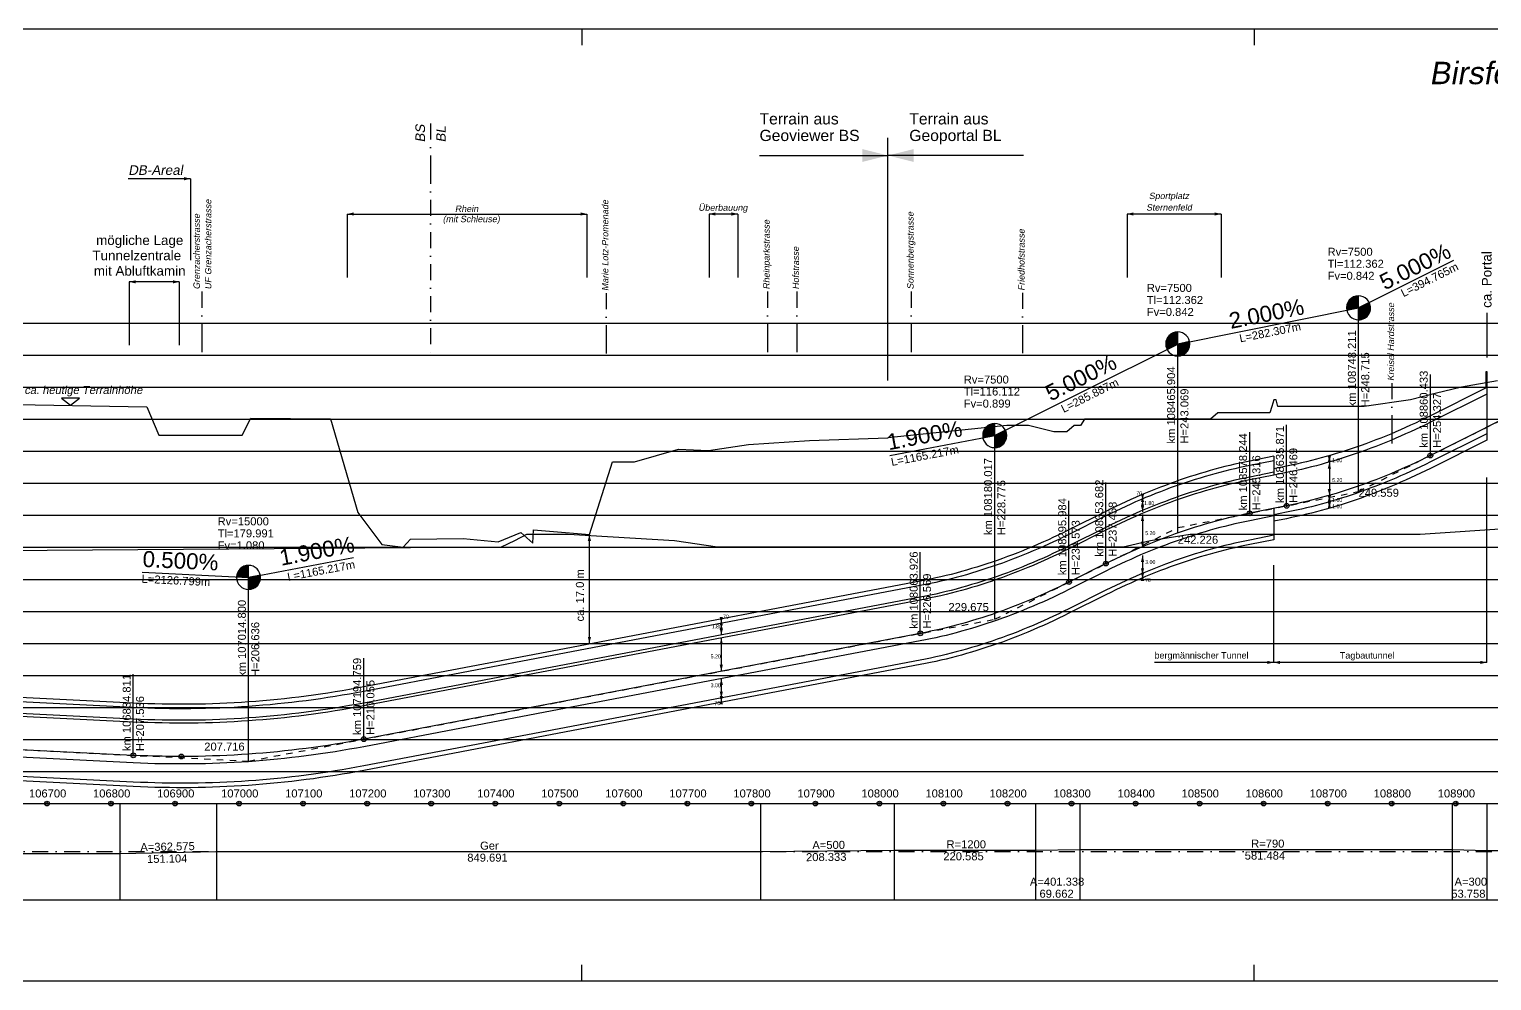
# Model space of a CAD drawing. Extents: x 2613415 to 2620765, y 1261452 to 1268028.
# Drawn here: x 2616752 to 2619035, y 1261452 to 1262937 of the extents above; entities that cross this region are included whole.
import ezdxf

# ---------------------------------------------------------------- set-up
doc = ezdxf.new("R2010")
doc.units = 0
doc.header["$LTSCALE"] = 5
doc.linetypes.add('CADWORK_13', pattern=[4, 2, -2])
doc.linetypes.add('DASHDOT', pattern=[10, 5, -2.5, 0, -2.5])
doc.layers.get('0').update_dxf_attribs({"color": 1, "linetype": 'CONTINUOUS'})
for name, color, linetype in [('LÄNGSPROF__16', 7, 'CONTINUOUS'), ('LÄNGSPROF__26', 7, 'CONTINUOUS'), ('TB', 7, 'CONTINUOUS'), ('TERRAIN_GRUNDLAGE_PKT-WOLK', 7, 'CONTINUOUS')]:
    doc.layers.add(name, color=color, linetype=linetype)
doc.styles.add('ARIAL', font='')
doc.styles.add('HELVETICANEUE_LT_55_ROMAN', font='')
doc.styles.get("Standard").update_dxf_attribs({"font": 'MONOTXT'})
doc.styles.get('ARIAL').set_extended_font_data('Arial')
doc.styles.get('HELVETICANEUE_LT_55_ROMAN').set_extended_font_data('HelveticaNeue LT 55 Roman')
doc.linetypes.add('CADWORK_17', pattern='A,2,0,["|",STANDARD,S=6,R=170,X=3.02,Y=5.58],-2.1,-2.1,10.8', length=17)

# ---------------------------------------------------------------- blocks, each defined once
blk = doc.blocks.new('CDWK_EXTR_2')
at = {"color": 0}
blk.add_solid([(0, 0), (2, 0.5), (2, -0.5)], dxfattribs=at)
blk = doc.blocks.new('CDWK_PTTYP18')
at = {"color": 0}
for radius in [0.5, 0.2]:
    blk.add_circle((0, 0), radius, dxfattribs=at)
blk = doc.blocks.new('CDWK_PTTYP10')
at = {"color": 0}
blk.add_circle((0, 0), 0.5, dxfattribs=at)
blk = doc.blocks.new('CDWK_PTTYP9')
at = {"color": 0}
for radius in [0.5, 0.167]:
    blk.add_circle((0, 0), radius, dxfattribs=at)

msp = doc.modelspace()

# ---------------------------------------------------------------- hatches: boundary and pattern name
at = {"layer": 'LÄNGSPROF__16', "linetype": 'CONTINUOUS'}
for points in [[(2618827.4, 1262502), (2618827.4, 1262520.7, 0.473285), (2618809, 1262498.3)], [(2618827.4, 1262502), (2618827.4, 1262483.2, 0.557537), (2618844.2, 1262510.4)], [(2618545.1, 1262445.5), (2618545.1, 1262464.3, 0.557537), (2618528.3, 1262437.2)], [(2618545.1, 1262445.5), (2618545.1, 1262426.8, 0.473285), (2618563.5, 1262449.2)], [(2618259.2, 1262302.6), (2618259.2, 1262321.3, 0.47034), (2618240.8, 1262299.1)], [(2618259.2, 1262302.6), (2618259.2, 1262283.8, 0.557537), (2618276, 1262311)], [(2617094, 1262081.2), (2617094, 1262100, 0.399656), (2617075.3, 1262082.1)], [(2617094, 1262081.2), (2617094, 1262062.5, 0.47034), (2617112.4, 1262084.7)]]:
    msp.add_hatch(color=1, dxfattribs=at).paths.add_polyline_path(points)

# ---------------------------------------------------------------- linework, layer by layer
at = {"layer": 'LÄNGSPROF__16', "color": 9, "linetype": 'CONTINUOUS'}
for p, q in [((2617003.2, 1262703.5, 2.5), (2616906.2, 1262703.5, 2.5)), ((2617248.2, 1262648.4, 2.5), (2617622.4, 1262648.4, 2.5)), ((2617858.2, 1262648.4, 2.5), (2617813.2, 1262648.4, 2.5)), ((2618612.7, 1262648.4, 2.5), (2618466, 1262648.4, 2.5)), ((2614150.9, 1262478.2), (2619619.8, 1262478.2)), ((2614150.9, 1262428.2), (2619619.8, 1262428.2)), ((2614150.9, 1262378.2), (2619619.8, 1262378.2)), ((2614150.9, 1262328.2), (2619619.8, 1262328.2)), ((2614150.9, 1262278.2), (2619619.8, 1262278.2)), ((2614150.9, 1262228.2), (2619619.8, 1262228.2)), ((2614150.9, 1262178.2), (2619619.8, 1262178.2)), ((2614150.9, 1262128.2), (2619619.8, 1262128.2)), ((2614150.9, 1262078.2), (2619619.8, 1262078.2)), ((2614150.9, 1262028.2), (2619619.8, 1262028.2)), ((2614150.9, 1261978.2), (2619619.8, 1261978.2)), ((2614150.9, 1261928.2), (2619619.8, 1261928.2)), ((2614150.9, 1261878.2), (2619619.8, 1261878.2)), ((2614150.9, 1261828.2), (2619619.8, 1261828.2)), ((2614150.9, 1261778.2), (2619619.8, 1261778.2)), ((2616892.9, 1261728.2), (2616892.9, 1261578.2)), ((2617044, 1261728.2), (2617044, 1261578.2)), ((2617893.7, 1261728.2), (2617893.7, 1261578.2)), ((2618102.1, 1261728.2), (2618102.1, 1261578.2)), ((2618322.7, 1261728.2), (2618322.7, 1261578.2)), ((2618392.3, 1261728.2), (2618392.3, 1261578.2)), ((2618973.8, 1261728.2), (2618973.8, 1261578.2)), ((2619027.6, 1261728.2), (2619027.6, 1261578.2)), ((2614150.9, 1261578.2), (2619619.8, 1261578.2))]:
    msp.add_line(p, q, dxfattribs=at)
at = {"layer": 'LÄNGSPROF__16', "color": 1, "linetype": 'CONTINUOUS'}
for p, q in [((2618827.4, 1262502), (2618976.5, 1262576.5)), ((2616985.8, 1262542.5, 2.5), (2616907.8, 1262542.5, 2.5)), ((2618545.1, 1262445.5), (2618827.4, 1262502)), ((2618827.4, 1262215.3), (2618827.4, 1262502)), ((2619027.6, 1262494.4, 267.7), (2619027.6, 1262424.4, 260.7)), ((2618396, 1262371), (2618545.1, 1262445.5)), ((2618545.1, 1262150.4), (2618545.1, 1262445.5)), ((2618939.6, 1262271.4), (2618939.6, 1262398.1)), ((2618259.2, 1262302.6), (2618408.3, 1262377.1)), ((2618095.5, 1262271.5), (2618259.2, 1262302.6)), ((2618259.2, 1262015.9), (2618259.2, 1262302.6)), ((2618657.5, 1262181.3), (2618657.5, 1262308)), ((2618715.1, 1262192.9), (2618715.1, 1262319.5)), ((2618694.9, 1262270.3, 3), (2618694.9, 1262240.8, 3)), ((2618781.9, 1262271.2, 257.7), (2618781.9, 1262261.2, 256.7)), ((2618781.9, 1262261.2, 256.7), (2618781.9, 1262209.2, 251.5)), ((2619027.6, 1261948.5, 2.5), (2619027.6, 1262237.4, 2.5)), ((2618432.9, 1262102.8), (2618432.9, 1262229.4)), ((2618375.2, 1262073.9), (2618375.2, 1262200.6)), ((2618490.1, 1262208.7, 255.2), (2618490.1, 1262201.7, 254.2)), ((2618490.1, 1262201.7, 261.4), (2618490.1, 1262183.7, 260.4)), ((2618694.9, 1262188.8, 3), (2618694.9, 1262140.1, 3)), ((2618781.9, 1262209.2, 251.5), (2618781.9, 1262199.2, 250.5)), ((2618781.9, 1262199.2, 250.5), (2618781.9, 1262189.2, 249.5)), ((2618490.1, 1262179.2, 260.4), (2618490.1, 1262127.2, 255.2)), ((2618143.1, 1261993.9), (2618143.1, 1262120.5)), ((2617094, 1262081.2), (2617257.8, 1262112.3)), ((2618490.1, 1262115.5, 255.2), (2618490.1, 1262085.5, 254.2)), ((2618694.9, 1261948.5, 2.5), (2618694.9, 1262100.3, 2.5)), ((2616927.6, 1262089.5), (2617094, 1262081.2)), ((2617094, 1261794.5), (2617094, 1262081.2)), ((2618490.1, 1262085.5, 255.2), (2618490.1, 1262078.5, 254.2)), ((2617832.3, 1262016.3, 255.2), (2617832.3, 1262009.3, 254.2)), ((2617832.3, 1262009.3, 261.4), (2617832.3, 1261991.3, 260.4)), ((2617832.3, 1261986.8, 260.4), (2617832.3, 1261934.8, 255.2)), ((2617274, 1261828.7), (2617274, 1261955.4)), ((2618694.9, 1261948.5, 2.5), (2618508.9, 1261948.5, 2.5)), ((2619027.6, 1261948.5, 2.5), (2618694.9, 1261948.5, 2.5)), ((2616914, 1261803.5), (2616914, 1261930.2)), ((2617832.3, 1261923.1, 255.2), (2617832.3, 1261893.1, 254.2)), ((2617832.3, 1261893.1, 255.2), (2617832.3, 1261886.1, 254.2))]:
    msp.add_line(p, q, dxfattribs=at)
at = {"layer": 'LÄNGSPROF__16', "color": 2, "linetype": 'CONTINUOUS'}
msp.add_line((2614150.9, 1261728.2), (2619619.8, 1261728.2), dxfattribs=at)
at = {"layer": 'LÄNGSPROF__16', "color": 9, "linetype": 'DASHDOT'}
msp.add_line((2614150.9, 1261653.2), (2619619.8, 1261653.2), dxfattribs=at)
at = {"layer": 'LÄNGSPROF__16', "color": 9, "linetype": 'DASHDOT', "elevation": 2.5}
for points in [[(2617378.1, 1262789.7), (2617378.1, 1262720.5), (2617378.1, 1262428.2)], [(2617021, 1262527.2), (2617021, 1262458), (2617021, 1262428.2)], [(2617652.4, 1262524.9), (2617652.4, 1262455.7), (2617652.4, 1262425.9)], [(2617904.3, 1262527.2), (2617904.3, 1262458), (2617904.3, 1262428.2)], [(2617950, 1262527.2), (2617950, 1262458), (2617950, 1262428.2)], [(2618129, 1262527.2), (2618129, 1262458), (2618129, 1262428.2)], [(2618302.4, 1262525.2), (2618302.4, 1262456), (2618302.4, 1262426.2)], [(2618879.5, 1262384.3), (2618879.5, 1262315.2), (2618879.5, 1262285.4)]]:
    msp.add_lwpolyline(points, dxfattribs=at)
at = {"layer": 'LÄNGSPROF__16', "color": 9, "linetype": 'CONTINUOUS', "elevation": 2.5}
for points in [[(2617003.2, 1262703.5), (2617003.2, 1262606), (2617003.2, 1262576.2)], [(2617248.2, 1262648.4), (2617248.2, 1262579.2), (2617248.2, 1262549.4)], [(2617622.4, 1262648.4), (2617622.4, 1262579.2), (2617622.4, 1262549.4)], [(2617813.2, 1262648.4), (2617813.2, 1262579.2), (2617813.2, 1262549.4)], [(2617858.2, 1262648.4), (2617858.2, 1262579.2), (2617858.2, 1262549.4)], [(2618466, 1262648.4), (2618466, 1262579.2), (2618466, 1262549.4)], [(2618612.7, 1262648.4), (2618612.7, 1262579.2), (2618612.7, 1262549.4)]]:
    msp.add_lwpolyline(points, dxfattribs=at)
at = {"layer": 'LÄNGSPROF__16', "color": 1, "linetype": 'CONTINUOUS', "elevation": 2.5}
for points in [[(2616907.8, 1262542.5), (2616907.8, 1262473.3), (2616907.8, 1262443.5)], [(2616985.8, 1262542.5), (2616985.8, 1262473.3), (2616985.8, 1262443.5)], [(2619026.6, 1262376.9), (2619026.6, 1262402.5), (2619027.6, 1262402.5), (2619027.6, 1262392.5), (2619027.6, 1262295.4)]]:
    msp.add_lwpolyline(points, dxfattribs=at)
at = {"layer": 'LÄNGSPROF__16', "color": 1, "linetype": 'CONTINUOUS'}
for points in [[(2618827.4, 1262483.2), (2618827.4, 1262520.7, 1), (2618827.4, 1262483.2, 1), (2618827.4, 1262520.7)], [(2618545.1, 1262426.8), (2618545.1, 1262464.3, 1), (2618545.1, 1262426.8, 1), (2618545.1, 1262464.3)], [(2618259.2, 1262283.8), (2618259.2, 1262321.3, 1), (2618259.2, 1262283.8, 1), (2618259.2, 1262321.3)], [(2617094, 1262062.5), (2617094, 1262100, 1), (2617094, 1262062.5, 1), (2617094, 1262100)]]:
    msp.add_lwpolyline(points, format="xyb", dxfattribs=at)
for points in [[(2618827.4, 1262502), (2618827.4, 1262520.7, 0.473285), (2618809, 1262498.3)], [(2618827.4, 1262502), (2618827.4, 1262483.2, 0.557537), (2618844.2, 1262510.4)], [(2618545.1, 1262445.5), (2618545.1, 1262464.3, 0.557537), (2618528.3, 1262437.2)], [(2618545.1, 1262445.5), (2618545.1, 1262426.8, 0.473285), (2618563.5, 1262449.2)], [(2618259.2, 1262302.6), (2618259.2, 1262321.3, 0.47034), (2618240.8, 1262299.1)], [(2618259.2, 1262302.6), (2618259.2, 1262283.8, 0.557537), (2618276, 1262311)], [(2617094, 1262081.2), (2617094, 1262100, 0.399656), (2617075.3, 1262082.1)], [(2617094, 1262081.2), (2617094, 1262062.5, 0.47034), (2617112.4, 1262084.7)]]:
    msp.add_lwpolyline(points, format="xyb", close=True, dxfattribs=at)
at = {"layer": 'LÄNGSPROF__16', "color": 1, "linetype": 'CADWORK_13'}
for points in [[(2617579.2, 1261886.7), (2618259.2, 1262015.9), (2618545.1, 1262158.9), (2618827.4, 1262215.3), (2619222.2, 1262412.7), (2619479.8, 1262425.6), (2619619.8, 1262413)], [(2613950.9, 1262197.7), (2614296.4, 1262370.4), (2614967.2, 1261900.9), (2617094, 1261794.5), (2617579.2, 1261886.7)]]:
    msp.add_lwpolyline(points, dxfattribs=at)
at = {"layer": 'LÄNGSPROF__16', "color": 1, "linetype": 'CONTINUOUS'}
for points in [[(2619026.6, 1262376.9), (2618939.6, 1262333.4), (2618931.9, 1262329.6), (2618924.2, 1262325.9), (2618916.4, 1262322.2), (2618908.7, 1262318.6), (2618900.9, 1262315.1), (2618893.2, 1262311.7), (2618885.5, 1262308.3), (2618877.7, 1262305), (2618870, 1262301.9), (2618862.2, 1262298.7), (2618854.5, 1262295.7), (2618846.8, 1262292.8), (2618839, 1262289.9), (2618831.3, 1262287.1), (2618823.5, 1262284.4), (2618815.8, 1262281.8), (2618808, 1262279.2), (2618800.3, 1262276.7), (2618792.5, 1262274.4), (2618784.8, 1262272), (2618777.1, 1262269.8), (2618769.3, 1262267.7), (2618761.6, 1262265.6), (2618753.8, 1262263.6), (2618746.1, 1262261.7), (2618738.3, 1262259.9), (2618730.6, 1262258.1), (2618722.8, 1262256.5), (2618715.1, 1262254.9), (2618694.9, 1262250.8)], [(2619109.9, 1262356.6), (2618939.6, 1262271.4), (2618931.9, 1262267.6), (2618924.2, 1262263.9), (2618916.4, 1262260.2), (2618908.7, 1262256.6), (2618900.9, 1262253.1), (2618893.2, 1262249.7), (2618885.5, 1262246.3), (2618877.7, 1262243), (2618870, 1262239.9), (2618862.2, 1262236.7), (2618854.5, 1262233.7), (2618846.8, 1262230.8), (2618839, 1262227.9), (2618831.3, 1262225.1), (2618823.5, 1262222.4), (2618815.8, 1262219.8), (2618808, 1262217.2), (2618800.3, 1262214.7), (2618792.5, 1262212.4), (2618784.8, 1262210), (2618777.1, 1262207.8), (2618769.3, 1262205.7), (2618761.6, 1262203.6), (2618753.8, 1262201.6), (2618746.1, 1262199.7), (2618738.3, 1262197.9), (2618730.6, 1262196.1), (2618722.8, 1262194.5), (2618715.1, 1262192.9), (2618657.5, 1262181.3), (2618649.7, 1262179.7), (2618642, 1262178.1), (2618634.2, 1262176.3), (2618626.5, 1262174.5), (2618618.7, 1262172.6), (2618611, 1262170.6), (2618603.2, 1262168.5), (2618595.5, 1262166.4), (2618587.7, 1262164.2), (2618580, 1262161.8), (2618572.3, 1262159.5), (2618564.5, 1262157), (2618556.8, 1262154.4), (2618549, 1262151.8), (2618541.3, 1262149.1), (2618533.5, 1262146.3), (2618525.8, 1262143.4), (2618518, 1262140.5), (2618510.3, 1262137.5), (2618502.6, 1262134.3), (2618494.8, 1262131.2), (2618487.1, 1262127.9), (2618479.3, 1262124.5), (2618471.6, 1262121.1), (2618463.9, 1262117.6), (2618456.1, 1262114), (2618448.4, 1262110.3), (2618440.6, 1262106.6), (2618432.9, 1262102.8), (2618375.2, 1262073.9), (2618367.2, 1262070), (2618359.2, 1262066.1), (2618351.2, 1262062.3), (2618343.2, 1262058.6), (2618335.2, 1262055), (2618327.2, 1262051.5), (2618319.2, 1262048), (2618311.2, 1262044.7), (2618303.2, 1262041.4), (2618295.2, 1262038.2), (2618287.2, 1262035.1), (2618279.2, 1262032.1), (2618271.2, 1262029.1), (2618263.2, 1262026.3), (2618255.2, 1262023.5), (2618247.2, 1262020.9), (2618239.2, 1262018.3), (2618231.2, 1262015.8), (2618223.2, 1262013.4), (2618215.2, 1262011), (2618207.2, 1262008.8), (2618199.2, 1262006.6), (2618191.2, 1262004.5), (2618183.2, 1262002.5), (2618175.2, 1262000.6), (2618167.2, 1261998.8), (2618159.2, 1261997.1), (2618151.1, 1261995.4), (2618143.1, 1261993.9), (2617579.2, 1261886.7)], [(2619027.6, 1262367.4), (2618939.6, 1262323.4), (2618931.9, 1262319.6), (2618924.2, 1262315.9), (2618916.4, 1262312.2), (2618908.7, 1262308.6), (2618900.9, 1262305.1), (2618893.2, 1262301.7), (2618885.5, 1262298.3), (2618877.7, 1262295), (2618870, 1262291.9), (2618862.2, 1262288.7), (2618854.5, 1262285.7), (2618846.8, 1262282.8), (2618839, 1262279.9), (2618831.3, 1262277.1), (2618823.5, 1262274.4), (2618815.8, 1262271.8), (2618808, 1262269.2), (2618800.3, 1262266.7), (2618792.5, 1262264.4), (2618784.8, 1262262), (2618777.1, 1262259.8), (2618769.3, 1262257.7), (2618761.6, 1262255.6), (2618753.8, 1262253.6), (2618746.1, 1262251.7), (2618738.3, 1262249.9), (2618730.6, 1262248.1), (2618722.8, 1262246.5), (2618715.1, 1262244.9), (2618694.9, 1262240.8)], [(2619027.6, 1262305.4), (2618939.6, 1262261.4), (2618931.9, 1262257.6), (2618924.2, 1262253.9), (2618916.4, 1262250.2), (2618908.7, 1262246.6), (2618900.9, 1262243.1), (2618893.2, 1262239.7), (2618885.5, 1262236.3), (2618877.7, 1262233), (2618870, 1262229.9), (2618862.2, 1262226.7), (2618854.5, 1262223.7), (2618846.8, 1262220.8), (2618839, 1262217.9), (2618831.3, 1262215.1), (2618823.5, 1262212.4), (2618815.8, 1262209.8), (2618808, 1262207.2), (2618800.3, 1262204.7), (2618792.5, 1262202.4), (2618784.8, 1262200), (2618777.1, 1262197.8), (2618769.3, 1262195.7), (2618761.6, 1262193.6), (2618753.8, 1262191.6), (2618746.1, 1262189.7), (2618738.3, 1262187.9), (2618730.6, 1262186.1), (2618722.8, 1262184.5), (2618715.1, 1262182.9), (2618694.9, 1262178.8)], [(2619027.6, 1262295.4), (2618939.6, 1262251.4), (2618931.9, 1262247.6), (2618924.2, 1262243.9), (2618916.4, 1262240.2), (2618908.7, 1262236.6), (2618900.9, 1262233.1), (2618893.2, 1262229.7), (2618885.5, 1262226.3), (2618877.7, 1262223), (2618870, 1262219.9), (2618862.2, 1262216.7), (2618854.5, 1262213.7), (2618846.8, 1262210.8), (2618839, 1262207.9), (2618831.3, 1262205.1), (2618823.5, 1262202.4), (2618815.8, 1262199.8), (2618808, 1262197.2), (2618800.3, 1262194.7), (2618792.5, 1262192.4), (2618784.8, 1262190), (2618777.1, 1262187.8), (2618769.3, 1262185.7), (2618761.6, 1262183.6), (2618753.8, 1262181.6), (2618746.1, 1262179.7), (2618738.3, 1262177.9), (2618730.6, 1262176.1), (2618722.8, 1262174.5), (2618715.1, 1262172.9), (2618694.9, 1262168.8)], [(2618694.9, 1262270.3), (2618657.5, 1262262.8), (2618649.7, 1262261.2), (2618642, 1262259.6), (2618634.2, 1262257.8), (2618626.5, 1262256), (2618618.7, 1262254.1), (2618611, 1262252.1), (2618603.2, 1262250), (2618595.5, 1262247.9), (2618587.7, 1262245.7), (2618580, 1262243.3), (2618572.3, 1262241), (2618564.5, 1262238.5), (2618556.8, 1262235.9), (2618549, 1262233.3), (2618541.3, 1262230.6), (2618533.5, 1262227.8), (2618525.8, 1262224.9), (2618518, 1262222), (2618510.3, 1262219), (2618502.6, 1262215.8), (2618494.8, 1262212.7), (2618487.1, 1262209.4), (2618479.3, 1262206), (2618471.6, 1262202.6), (2618463.9, 1262199.1), (2618456.1, 1262195.5), (2618448.4, 1262191.8), (2618440.6, 1262188.1), (2618432.9, 1262184.3), (2618375.2, 1262155.4), (2618367.2, 1262151.5), (2618359.2, 1262147.6), (2618351.2, 1262143.8), (2618343.2, 1262140.1), (2618335.2, 1262136.5), (2618327.2, 1262133), (2618319.2, 1262129.5), (2618311.2, 1262126.2), (2618303.2, 1262122.9), (2618295.2, 1262119.7), (2618287.2, 1262116.6), (2618279.2, 1262113.6), (2618271.2, 1262110.6), (2618263.2, 1262107.8), (2618255.2, 1262105), (2618247.2, 1262102.4), (2618239.2, 1262099.8), (2618231.2, 1262097.3), (2618223.2, 1262094.9), (2618215.2, 1262092.5), (2618207.2, 1262090.3), (2618199.2, 1262088.1), (2618191.2, 1262086), (2618183.2, 1262084), (2618175.2, 1262082.1), (2618167.2, 1262080.3), (2618159.2, 1262078.6), (2618151.1, 1262076.9), (2618143.1, 1262075.4), (2617579.2, 1261968.2)], [(2618694.9, 1262263.3), (2618657.5, 1262255.8), (2618649.7, 1262254.2), (2618642, 1262252.6), (2618634.2, 1262250.8), (2618626.5, 1262249), (2618618.7, 1262247.1), (2618611, 1262245.1), (2618603.2, 1262243), (2618595.5, 1262240.9), (2618587.7, 1262238.7), (2618580, 1262236.3), (2618572.3, 1262234), (2618564.5, 1262231.5), (2618556.8, 1262228.9), (2618549, 1262226.3), (2618541.3, 1262223.6), (2618533.5, 1262220.8), (2618525.8, 1262217.9), (2618518, 1262215), (2618510.3, 1262212), (2618502.6, 1262208.8), (2618494.8, 1262205.7), (2618487.1, 1262202.4), (2618479.3, 1262199), (2618471.6, 1262195.6), (2618463.9, 1262192.1), (2618456.1, 1262188.5), (2618448.4, 1262184.8), (2618440.6, 1262181.1), (2618432.9, 1262177.3), (2618375.2, 1262148.4), (2618367.2, 1262144.5), (2618359.2, 1262140.6), (2618351.2, 1262136.8), (2618343.2, 1262133.1), (2618335.2, 1262129.5), (2618327.2, 1262126), (2618319.2, 1262122.5), (2618311.2, 1262119.2), (2618303.2, 1262115.9), (2618295.2, 1262112.7), (2618287.2, 1262109.6), (2618279.2, 1262106.6), (2618271.2, 1262103.6), (2618263.2, 1262100.8), (2618255.2, 1262098), (2618247.2, 1262095.4), (2618239.2, 1262092.8), (2618231.2, 1262090.3), (2618223.2, 1262087.9), (2618215.2, 1262085.5), (2618207.2, 1262083.3), (2618199.2, 1262081.1), (2618191.2, 1262079), (2618183.2, 1262077), (2618175.2, 1262075.1), (2618167.2, 1262073.3), (2618159.2, 1262071.6), (2618151.1, 1262069.9), (2618143.1, 1262068.4), (2617579.2, 1261961.2)], [(2618694.9, 1262245.3), (2618657.5, 1262237.8), (2618649.7, 1262236.2), (2618642, 1262234.6), (2618634.2, 1262232.8), (2618626.5, 1262231), (2618618.7, 1262229.1), (2618611, 1262227.1), (2618603.2, 1262225), (2618595.5, 1262222.9), (2618587.7, 1262220.7), (2618580, 1262218.3), (2618572.3, 1262216), (2618564.5, 1262213.5), (2618556.8, 1262210.9), (2618549, 1262208.3), (2618541.3, 1262205.6), (2618533.5, 1262202.8), (2618525.8, 1262199.9), (2618518, 1262197), (2618510.3, 1262194), (2618502.6, 1262190.8), (2618494.8, 1262187.7), (2618487.1, 1262184.4), (2618479.3, 1262181), (2618471.6, 1262177.6), (2618463.9, 1262174.1), (2618456.1, 1262170.5), (2618448.4, 1262166.8), (2618440.6, 1262163.1), (2618432.9, 1262159.3), (2618375.2, 1262130.4), (2618367.2, 1262126.5), (2618359.2, 1262122.6), (2618351.2, 1262118.8), (2618343.2, 1262115.1), (2618335.2, 1262111.5), (2618327.2, 1262108), (2618319.2, 1262104.5), (2618311.2, 1262101.2), (2618303.2, 1262097.9), (2618295.2, 1262094.7), (2618287.2, 1262091.6), (2618279.2, 1262088.6), (2618271.2, 1262085.6), (2618263.2, 1262082.8), (2618255.2, 1262080), (2618247.2, 1262077.4), (2618239.2, 1262074.8), (2618231.2, 1262072.3), (2618223.2, 1262069.9), (2618215.2, 1262067.5), (2618207.2, 1262065.3), (2618199.2, 1262063.1), (2618191.2, 1262061), (2618183.2, 1262059), (2618175.2, 1262057.1), (2618167.2, 1262055.3), (2618159.2, 1262053.6), (2618151.1, 1262051.9), (2618143.1, 1262050.4), (2617579.2, 1261943.2)], [(2618694.9, 1262240.8), (2618657.5, 1262233.3), (2618649.7, 1262231.7), (2618642, 1262230.1), (2618634.2, 1262228.3), (2618626.5, 1262226.5), (2618618.7, 1262224.6), (2618611, 1262222.6), (2618603.2, 1262220.5), (2618595.5, 1262218.4), (2618587.7, 1262216.2), (2618580, 1262213.8), (2618572.3, 1262211.5), (2618564.5, 1262209), (2618556.8, 1262206.4), (2618549, 1262203.8), (2618541.3, 1262201.1), (2618533.5, 1262198.3), (2618525.8, 1262195.4), (2618518, 1262192.5), (2618510.3, 1262189.5), (2618502.6, 1262186.3), (2618494.8, 1262183.2), (2618487.1, 1262179.9), (2618479.3, 1262176.5), (2618471.6, 1262173.1), (2618463.9, 1262169.6), (2618456.1, 1262166), (2618448.4, 1262162.3), (2618440.6, 1262158.6), (2618432.9, 1262154.8), (2618375.2, 1262125.9), (2618367.2, 1262122), (2618359.2, 1262118.1), (2618351.2, 1262114.3), (2618343.2, 1262110.6), (2618335.2, 1262107), (2618327.2, 1262103.5), (2618319.2, 1262100), (2618311.2, 1262096.7), (2618303.2, 1262093.4), (2618295.2, 1262090.2), (2618287.2, 1262087.1), (2618279.2, 1262084.1), (2618271.2, 1262081.1), (2618263.2, 1262078.3), (2618255.2, 1262075.5), (2618247.2, 1262072.9), (2618239.2, 1262070.3), (2618231.2, 1262067.8), (2618223.2, 1262065.4), (2618215.2, 1262063), (2618207.2, 1262060.8), (2618199.2, 1262058.6), (2618191.2, 1262056.5), (2618183.2, 1262054.5), (2618175.2, 1262052.6), (2618167.2, 1262050.8), (2618159.2, 1262049.1), (2618151.1, 1262047.4), (2618143.1, 1262045.9), (2617579.2, 1261938.7)], [(2618694.9, 1262177.1), (2618657.5, 1262169.6), (2618649.7, 1262168), (2618642, 1262166.4), (2618634.2, 1262164.6), (2618626.5, 1262162.8), (2618618.7, 1262160.9), (2618611, 1262158.9), (2618603.2, 1262156.8), (2618595.5, 1262154.7), (2618587.7, 1262152.5), (2618580, 1262150.1), (2618572.3, 1262147.8), (2618564.5, 1262145.3), (2618556.8, 1262142.7), (2618549, 1262140.1), (2618541.3, 1262137.4), (2618533.5, 1262134.6), (2618525.8, 1262131.7), (2618518, 1262128.8), (2618510.3, 1262125.8), (2618502.6, 1262122.6), (2618494.8, 1262119.5), (2618487.1, 1262116.2), (2618479.3, 1262112.8), (2618471.6, 1262109.4), (2618463.9, 1262105.9), (2618456.1, 1262102.3), (2618448.4, 1262098.6), (2618440.6, 1262094.9), (2618432.9, 1262091.1), (2618375.2, 1262062.2), (2618367.2, 1262058.3), (2618359.2, 1262054.4), (2618351.2, 1262050.6), (2618343.2, 1262046.9), (2618335.2, 1262043.3), (2618327.2, 1262039.8), (2618319.2, 1262036.3), (2618311.2, 1262033), (2618303.2, 1262029.7), (2618295.2, 1262026.5), (2618287.2, 1262023.4), (2618279.2, 1262020.4), (2618271.2, 1262017.4), (2618263.2, 1262014.6), (2618255.2, 1262011.8), (2618247.2, 1262009.2), (2618239.2, 1262006.6), (2618231.2, 1262004.1), (2618223.2, 1262001.7), (2618215.2, 1261999.3), (2618207.2, 1261997.1), (2618199.2, 1261994.9), (2618191.2, 1261992.8), (2618183.2, 1261990.8), (2618175.2, 1261988.9), (2618167.2, 1261987.1), (2618159.2, 1261985.4), (2618151.1, 1261983.7), (2618143.1, 1261982.2), (2617579.2, 1261875)], [(2618694.9, 1262147.1), (2618657.5, 1262139.6), (2618649.7, 1262138), (2618642, 1262136.4), (2618634.2, 1262134.6), (2618626.5, 1262132.8), (2618618.7, 1262130.9), (2618611, 1262128.9), (2618603.2, 1262126.8), (2618595.5, 1262124.7), (2618587.7, 1262122.5), (2618580, 1262120.1), (2618572.3, 1262117.8), (2618564.5, 1262115.3), (2618556.8, 1262112.7), (2618549, 1262110.1), (2618541.3, 1262107.4), (2618533.5, 1262104.6), (2618525.8, 1262101.7), (2618518, 1262098.8), (2618510.3, 1262095.8), (2618502.6, 1262092.6), (2618494.8, 1262089.5), (2618487.1, 1262086.2), (2618479.3, 1262082.8), (2618471.6, 1262079.4), (2618463.9, 1262075.9), (2618456.1, 1262072.3), (2618448.4, 1262068.6), (2618440.6, 1262064.9), (2618432.9, 1262061.1), (2618375.2, 1262032.2), (2618367.2, 1262028.3), (2618359.2, 1262024.4), (2618351.2, 1262020.6), (2618343.2, 1262016.9), (2618335.2, 1262013.3), (2618327.2, 1262009.8), (2618319.2, 1262006.3), (2618311.2, 1262003), (2618303.2, 1261999.7), (2618295.2, 1261996.5), (2618287.2, 1261993.4), (2618279.2, 1261990.4), (2618271.2, 1261987.4), (2618263.2, 1261984.6), (2618255.2, 1261981.8), (2618247.2, 1261979.2), (2618239.2, 1261976.6), (2618231.2, 1261974.1), (2618223.2, 1261971.7), (2618215.2, 1261969.3), (2618207.2, 1261967.1), (2618199.2, 1261964.9), (2618191.2, 1261962.8), (2618183.2, 1261960.8), (2618175.2, 1261958.9), (2618167.2, 1261957.1), (2618159.2, 1261955.4), (2618151.1, 1261953.7), (2618143.1, 1261952.2), (2617579.2, 1261845)], [(2618694.9, 1262140.1), (2618657.5, 1262132.6), (2618649.7, 1262131), (2618642, 1262129.4), (2618634.2, 1262127.6), (2618626.5, 1262125.8), (2618618.7, 1262123.9), (2618611, 1262121.9), (2618603.2, 1262119.8), (2618595.5, 1262117.7), (2618587.7, 1262115.5), (2618580, 1262113.1), (2618572.3, 1262110.8), (2618564.5, 1262108.3), (2618556.8, 1262105.7), (2618549, 1262103.1), (2618541.3, 1262100.4), (2618533.5, 1262097.6), (2618525.8, 1262094.7), (2618518, 1262091.8), (2618510.3, 1262088.8), (2618502.6, 1262085.6), (2618494.8, 1262082.5), (2618487.1, 1262079.2), (2618479.3, 1262075.8), (2618471.6, 1262072.4), (2618463.9, 1262068.9), (2618456.1, 1262065.3), (2618448.4, 1262061.6), (2618440.6, 1262057.9), (2618432.9, 1262054.1), (2618375.2, 1262025.2), (2618367.2, 1262021.3), (2618359.2, 1262017.4), (2618351.2, 1262013.6), (2618343.2, 1262009.9), (2618335.2, 1262006.3), (2618327.2, 1262002.8), (2618319.2, 1261999.3), (2618311.2, 1261996), (2618303.2, 1261992.7), (2618295.2, 1261989.5), (2618287.2, 1261986.4), (2618279.2, 1261983.4), (2618271.2, 1261980.4), (2618263.2, 1261977.6), (2618255.2, 1261974.8), (2618247.2, 1261972.2), (2618239.2, 1261969.6), (2618231.2, 1261967.1), (2618223.2, 1261964.7), (2618215.2, 1261962.3), (2618207.2, 1261960.1), (2618199.2, 1261957.9), (2618191.2, 1261955.8), (2618183.2, 1261953.8), (2618175.2, 1261951.9), (2618167.2, 1261950.1), (2618159.2, 1261948.4), (2618151.1, 1261946.7), (2618143.1, 1261945.2), (2617579.2, 1261838)], [(2617579.2, 1261968.2), (2617274, 1261910.2), (2617262.7, 1261908.1), (2617251.5, 1261906.1), (2617240.2, 1261904.2), (2617229, 1261902.4), (2617217.7, 1261900.6), (2617206.5, 1261898.9), (2617195.2, 1261897.3), (2617184, 1261895.8), (2617172.7, 1261894.4), (2617161.5, 1261893.1), (2617150.2, 1261891.8), (2617139, 1261890.7), (2617127.8, 1261889.6), (2617116.5, 1261888.6), (2617105.3, 1261887.7), (2617094, 1261886.8), (2617082.8, 1261886.1), (2617071.5, 1261885.4), (2617060.3, 1261884.9), (2617049, 1261884.4), (2617037.8, 1261884), (2617026.5, 1261883.6), (2617015.3, 1261883.4), (2617004, 1261883.2), (2616992.8, 1261883.2), (2616981.5, 1261883.2), (2616970.3, 1261883.3), (2616959, 1261883.5), (2616947.8, 1261883.7), (2616936.5, 1261884.1), (2616925.3, 1261884.5), (2616914, 1261885), (2615161.9, 1261972.6)], [(2617579.2, 1261961.2), (2617274, 1261903.2), (2617262.7, 1261901.1), (2617251.5, 1261899.1), (2617240.2, 1261897.2), (2617229, 1261895.4), (2617217.7, 1261893.6), (2617206.5, 1261891.9), (2617195.2, 1261890.3), (2617184, 1261888.8), (2617172.7, 1261887.4), (2617161.5, 1261886.1), (2617150.2, 1261884.8), (2617139, 1261883.7), (2617127.8, 1261882.6), (2617116.5, 1261881.6), (2617105.3, 1261880.7), (2617094, 1261879.8), (2617082.8, 1261879.1), (2617071.5, 1261878.4), (2617060.3, 1261877.9), (2617049, 1261877.4), (2617037.8, 1261877), (2617026.5, 1261876.6), (2617015.3, 1261876.4), (2617004, 1261876.2), (2616992.8, 1261876.2), (2616981.5, 1261876.2), (2616970.3, 1261876.3), (2616959, 1261876.5), (2616947.8, 1261876.7), (2616936.5, 1261877.1), (2616925.3, 1261877.5), (2616914, 1261878), (2615161.9, 1261965.6)], [(2617579.2, 1261943.2), (2617274, 1261885.2), (2617262.7, 1261883.1), (2617251.5, 1261881.1), (2617240.2, 1261879.2), (2617229, 1261877.4), (2617217.7, 1261875.6), (2617206.5, 1261873.9), (2617195.2, 1261872.3), (2617184, 1261870.8), (2617172.7, 1261869.4), (2617161.5, 1261868.1), (2617150.2, 1261866.8), (2617139, 1261865.7), (2617127.8, 1261864.6), (2617116.5, 1261863.6), (2617105.3, 1261862.7), (2617094, 1261861.8), (2617082.8, 1261861.1), (2617071.5, 1261860.4), (2617060.3, 1261859.9), (2617049, 1261859.4), (2617037.8, 1261859), (2617026.5, 1261858.6), (2617015.3, 1261858.4), (2617004, 1261858.2), (2616992.8, 1261858.2), (2616981.5, 1261858.2), (2616970.3, 1261858.3), (2616959, 1261858.5), (2616947.8, 1261858.7), (2616936.5, 1261859.1), (2616925.3, 1261859.5), (2616914, 1261860), (2615161.9, 1261947.6)], [(2617579.2, 1261938.7), (2617274, 1261880.7), (2617262.7, 1261878.6), (2617251.5, 1261876.6), (2617240.2, 1261874.7), (2617229, 1261872.9), (2617217.7, 1261871.1), (2617206.5, 1261869.4), (2617195.2, 1261867.8), (2617184, 1261866.3), (2617172.7, 1261864.9), (2617161.5, 1261863.6), (2617150.2, 1261862.3), (2617139, 1261861.2), (2617127.8, 1261860.1), (2617116.5, 1261859.1), (2617105.3, 1261858.2), (2617094, 1261857.3), (2617082.8, 1261856.6), (2617071.5, 1261855.9), (2617060.3, 1261855.4), (2617049, 1261854.9), (2617037.8, 1261854.5), (2617026.5, 1261854.1), (2617015.3, 1261853.9), (2617004, 1261853.7), (2616992.8, 1261853.7), (2616981.5, 1261853.7), (2616970.3, 1261853.8), (2616959, 1261854), (2616947.8, 1261854.2), (2616936.5, 1261854.6), (2616925.3, 1261855), (2616914, 1261855.5), (2615161.9, 1261943.1)], [(2617579.2, 1261886.7), (2617274, 1261828.7), (2617262.7, 1261826.6), (2617251.5, 1261824.6), (2617240.2, 1261822.7), (2617229, 1261820.9), (2617217.7, 1261819.1), (2617206.5, 1261817.4), (2617195.2, 1261815.8), (2617184, 1261814.3), (2617172.7, 1261812.9), (2617161.5, 1261811.6), (2617150.2, 1261810.3), (2617139, 1261809.2), (2617127.8, 1261808.1), (2617116.5, 1261807.1), (2617105.3, 1261806.2), (2617094, 1261805.3), (2617082.8, 1261804.6), (2617071.5, 1261803.9), (2617060.3, 1261803.4), (2617049, 1261802.9), (2617037.8, 1261802.5), (2617026.5, 1261802.1), (2617015.3, 1261801.9), (2617004, 1261801.7), (2616992.8, 1261801.7), (2616981.5, 1261801.7), (2616970.3, 1261801.8), (2616959, 1261802), (2616947.8, 1261802.2), (2616936.5, 1261802.6), (2616925.3, 1261803), (2616914, 1261803.5), (2615161.9, 1261891.1)], [(2617579.2, 1261875), (2617274, 1261817), (2617262.7, 1261814.9), (2617251.5, 1261812.9), (2617240.2, 1261811), (2617229, 1261809.2), (2617217.7, 1261807.4), (2617206.5, 1261805.7), (2617195.2, 1261804.1), (2617184, 1261802.6), (2617172.7, 1261801.2), (2617161.5, 1261799.9), (2617150.2, 1261798.6), (2617139, 1261797.5), (2617127.8, 1261796.4), (2617116.5, 1261795.4), (2617105.3, 1261794.5), (2617094, 1261793.6), (2617082.8, 1261792.9), (2617071.5, 1261792.2), (2617060.3, 1261791.7), (2617049, 1261791.2), (2617037.8, 1261790.8), (2617026.5, 1261790.4), (2617015.3, 1261790.2), (2617004, 1261790), (2616992.8, 1261790), (2616981.5, 1261790), (2616970.3, 1261790.1), (2616959, 1261790.3), (2616947.8, 1261790.5), (2616936.5, 1261790.9), (2616925.3, 1261791.3), (2616914, 1261791.8), (2615161.9, 1261879.4)], [(2617579.2, 1261845), (2617274, 1261787), (2617262.7, 1261784.9), (2617251.5, 1261782.9), (2617240.2, 1261781), (2617229, 1261779.2), (2617217.7, 1261777.4), (2617206.5, 1261775.7), (2617195.2, 1261774.1), (2617184, 1261772.6), (2617172.7, 1261771.2), (2617161.5, 1261769.9), (2617150.2, 1261768.6), (2617139, 1261767.5), (2617127.8, 1261766.4), (2617116.5, 1261765.4), (2617105.3, 1261764.5), (2617094, 1261763.6), (2617082.8, 1261762.9), (2617071.5, 1261762.2), (2617060.3, 1261761.7), (2617049, 1261761.2), (2617037.8, 1261760.8), (2617026.5, 1261760.4), (2617015.3, 1261760.2), (2617004, 1261760), (2616992.8, 1261760), (2616981.5, 1261760), (2616970.3, 1261760.1), (2616959, 1261760.3), (2616947.8, 1261760.5), (2616936.5, 1261760.9), (2616925.3, 1261761.3), (2616914, 1261761.8), (2615161.9, 1261849.4)], [(2617579.2, 1261838), (2617274, 1261780), (2617262.7, 1261777.9), (2617251.5, 1261775.9), (2617240.2, 1261774), (2617229, 1261772.2), (2617217.7, 1261770.4), (2617206.5, 1261768.7), (2617195.2, 1261767.1), (2617184, 1261765.6), (2617172.7, 1261764.2), (2617161.5, 1261762.9), (2617150.2, 1261761.6), (2617139, 1261760.5), (2617127.8, 1261759.4), (2617116.5, 1261758.4), (2617105.3, 1261757.5), (2617094, 1261756.6), (2617082.8, 1261755.9), (2617071.5, 1261755.2), (2617060.3, 1261754.7), (2617049, 1261754.2), (2617037.8, 1261753.8), (2617026.5, 1261753.4), (2617015.3, 1261753.2), (2617004, 1261753), (2616992.8, 1261753), (2616981.5, 1261753), (2616970.3, 1261753.1), (2616959, 1261753.3), (2616947.8, 1261753.5), (2616936.5, 1261753.9), (2616925.3, 1261754.3), (2616914, 1261754.8), (2615161.9, 1261842.4)]]:
    msp.add_lwpolyline(points, dxfattribs=at)
at = {"layer": 'LÄNGSPROF__16', "color": 36, "linetype": 'CONTINUOUS', "elevation": 3}
msp.add_lwpolyline([(2616816.1, 1262360.9), (2616802.1, 1262360.9), (2616816.1, 1262349.8), (2616830.1, 1262360.9), (2616816.1, 1262360.9)], dxfattribs=at)
at = {"layer": 'LÄNGSPROF__16', "color": 4, "linetype": 'CONTINUOUS'}
msp.add_lwpolyline([(2616542.7, 1261650.2), (2616892.9, 1261650.2), (2617044, 1261653.2), (2617893.7, 1261653.2), (2618102.1, 1261655.3), (2618322.7, 1261655.3), (2618392.3, 1261656.4), (2618973.8, 1261656.4), (2619027.6, 1261654.9), (2619094.4, 1261654.9), (2619121.8, 1261655.3), (2619321.8, 1261655.3), (2619485, 1261653.2), (2619518, 1261653.2), (2619518, 1261653.3), (2619545.7, 1261653.3), (2619545.7, 1261653.2), (2619619.8, 1261653.2)], dxfattribs=at)
at = {"layer": 'LÄNGSPROF__16', "color": 36, "linetype": 'CONTINUOUS'}
msp.add_polyline3d([(2619044.2, 1262388.2, 266), (2618988.3, 1262378.2, 265), (2618947.3, 1262368.2, 264), (2618908.7, 1262358.2, 263), (2618836.3, 1262348.2, 262), (2618701.6, 1262348.2, 262), (2618698.6, 1262358.2, 263), (2618694.9, 1262358.2, 263), (2618691.9, 1262348.2, 262), (2618688.9, 1262338.2, 261), (2618607.7, 1262338.2, 261), (2618596.2, 1262328.2, 260), (2618399.4, 1262328.2, 260), (2618393.2, 1262318.2, 259), (2618383.5, 1262318.2, 259), (2618372.1, 1262308.2, 258), (2618351.7, 1262308.2, 258), (2618311.8, 1262318.2, 259), (2618278.1, 1262318.2, 3), (2618092.6, 1262299.3, 3)], dxfattribs=at)
at = {"layer": 'LÄNGSPROF__16', "color": 251, "linetype": 'CADWORK_17', "ltscale": 0.25}
msp.add_polyline3d([(2619071.7, 1262158.2, 243), (2618923.5, 1262148.2, 242), (2618564.5, 1262148.2, 242), (2618502.4, 1262138.2, 241), (2618460.1, 1262128.2, 240), (2617826.6, 1262128.2, 240), (2617759.2, 1262138.2, 241), (2617593.6, 1262148.2, 242), (2617528, 1262148.2, 242), (2617509.3, 1262138.2, 241), (2617488.4, 1262128.2, 240), (2616070, 1262118.2, 239)], dxfattribs=at)
at = {"layer": 'LÄNGSPROF__26', "color": 160, "linetype": 'CONTINUOUS'}
msp.add_line((2617626.3, 1261978.2, 3), (2617626.3, 1262148.2, 3), dxfattribs=at)
at = {"layer": 'TB', "color": 7, "linetype": 'CONTINUOUS'}
for p, q in [((2617614.6, 1262936.7, 3), (2617614.6, 1262911.7, 3)), ((2618664.6, 1262936.7, 3), (2618664.6, 1262911.7, 3)), ((2617614.6, 1261451.7, 3), (2617614.6, 1261476.7, 3)), ((2618664.6, 1261451.7, 3), (2618664.6, 1261476.7, 3))]:
    msp.add_line(p, q, dxfattribs=at)
at = {"layer": 'TB', "color": 7, "linetype": 'CONTINUOUS', "elevation": 3}
msp.add_lwpolyline([(2613414.6, 1261451.7), (2620764.6, 1261451.7), (2620764.6, 1262936.7), (2613414.6, 1262936.7), (2613414.6, 1261451.7)], dxfattribs=at)
at = {"layer": 'TERRAIN_GRUNDLAGE_PKT-WOLK', "color": 9, "linetype": 'CONTINUOUS'}
for p, q in [((2618092.6, 1262388.4, 3), (2618092.6, 1262767.2, 3)), ((2617892, 1262739.7, 3), (2618092.6, 1262739.7, 3)), ((2618304.3, 1262739.7, 3), (2618092.6, 1262739.7, 3))]:
    msp.add_line(p, q, dxfattribs=at)
at = {"layer": 'TERRAIN_GRUNDLAGE_PKT-WOLK', "color": 36, "linetype": 'CONTINUOUS', "elevation": 3}
msp.add_lwpolyline([(2616701.7, 1262351.8), (2616935.4, 1262347.6), (2616954.1, 1262303), (2617084, 1262303), (2617097.5, 1262330), (2617222.2, 1262328.9), (2617264.7, 1262182.5), (2617302.1, 1262132.6), (2617335.4, 1262128.4), (2617346.8, 1262140.9), (2617428.9, 1262141.9), (2617484, 1262136.7), (2617519.3, 1262151.3), (2617538, 1262134.7), (2617539, 1262155.4), (2617626.3, 1262148.2), (2617662.6, 1262261.4), (2617696.9, 1262261.4), (2617765.5, 1262281.2), (2617812.2, 1262279.1), (2617874.6, 1262288.4), (2617970.2, 1262294.7), (2618092.6, 1262299.3)], dxfattribs=at)

# ---------------------------------------------------------------- block references
at = {"layer": 'LÄNGSPROF__16', "color": 9, "linetype": 'CONTINUOUS', "xscale": 5, "yscale": 5, "zscale": 5, "rotation": 180}
for p in [(2617003.2, 1262703.5, 2.5), (2617622.4, 1262648.4, 2.5), (2617858.2, 1262648.4, 2.5), (2618612.7, 1262648.4, 2.5)]:
    msp.add_blockref('CDWK_EXTR_2', p, dxfattribs=at)
at = {"layer": 'LÄNGSPROF__16', "color": 9, "linetype": 'CONTINUOUS', "xscale": 5, "yscale": 5, "zscale": 5}
for p in [(2617248.2, 1262648.4, 2.5), (2617813.2, 1262648.4, 2.5), (2618466, 1262648.4, 2.5)]:
    msp.add_blockref('CDWK_EXTR_2', p, dxfattribs=at)
at = {"layer": 'LÄNGSPROF__16', "color": 1, "linetype": 'CONTINUOUS', "xscale": 5, "yscale": 5, "zscale": 5}
for p in [(2616907.8, 1262542.5, 2.5), (2618694.9, 1261948.5, 2.5)]:
    msp.add_blockref('CDWK_EXTR_2', p, dxfattribs=at)
for p, rotation in [((2616985.8, 1262542.5, 2.5), 180), ((2618781.9, 1262271.2, 257.7), 270), ((2618781.9, 1262261.2, 256.7), 90), ((2618781.9, 1262261.2, 256.7), 270), ((2618490.1, 1262201.7, 254.2), 90), ((2618781.9, 1262209.2, 251.5), 90), ((2618490.1, 1262208.7, 255.2), 270), ((2618490.1, 1262201.7, 261.4), 270), ((2618490.1, 1262183.7, 260.4), 90), ((2618781.9, 1262209.2, 251.5), 270), ((2618781.9, 1262199.2, 250.5), 90), ((2618781.9, 1262199.2, 250.5), 270), ((2618781.9, 1262189.2, 249.5), 90), ((2618490.1, 1262179.2, 260.4), 270), ((2618490.1, 1262127.2, 255.2), 90), ((2618490.1, 1262115.5, 255.2), 270), ((2618490.1, 1262085.5, 254.2), 90), ((2618490.1, 1262078.5, 254.2), 90), ((2618490.1, 1262085.5, 255.2), 270), ((2617832.3, 1262009.3, 254.2), 90), ((2617832.3, 1262016.3, 255.2), 270), ((2617832.3, 1262009.3, 261.4), 270), ((2617832.3, 1261991.3, 260.4), 90), ((2617832.3, 1261986.8, 260.4), 270), ((2617832.3, 1261934.8, 255.2), 90), ((2618694.9, 1261948.5, 2.5), 180), ((2619027.6, 1261948.5, 2.5), 180), ((2617832.3, 1261923.1, 255.2), 270), ((2617832.3, 1261893.1, 254.2), 90), ((2617832.3, 1261886.1, 254.2), 90), ((2617832.3, 1261893.1, 255.2), 270)]:
    msp.add_blockref('CDWK_EXTR_2', p, dxfattribs=dict(at, rotation=rotation))
at = {"layer": 'LÄNGSPROF__16', "color": 1, "xscale": 7.5, "yscale": 7.5}
for p in [(2618939.6, 1262271.4, 210.1), (2618715.1, 1262192.9, 210.1), (2618657.5, 1262181.3, 210.1), (2618432.9, 1262102.8, 210.1), (2618375.2, 1262073.9, 210.1), (2618143.1, 1261993.9, 210.1), (2617274, 1261828.7, 210.1), (2616914, 1261803.5, 207.5), (2616989, 1261801.7, 207.3)]:
    msp.add_blockref('CDWK_PTTYP9', p, dxfattribs=at)
at = {"layer": 'LÄNGSPROF__16', "color": 190, "xscale": 1.59999996, "yscale": 1.59999996}
msp.add_blockref('CDWK_PTTYP10', (2616989, 1261801.7, 207.3), dxfattribs=at)
at = {"layer": 'LÄNGSPROF__16', "color": 9, "xscale": 7.5, "yscale": 7.5}
for p in [(2616779.2, 1261728.2), (2616879.2, 1261728.2), (2616979.2, 1261728.2), (2617079.2, 1261728.2), (2617179.2, 1261728.2), (2617279.2, 1261728.2), (2617379.2, 1261728.2), (2617479.2, 1261728.2), (2617579.2, 1261728.2), (2617679.2, 1261728.2), (2617779.2, 1261728.2), (2617879.2, 1261728.2), (2617979.2, 1261728.2), (2618079.2, 1261728.2), (2618179.2, 1261728.2), (2618279.2, 1261728.2), (2618379.2, 1261728.2), (2618479.2, 1261728.2), (2618579.2, 1261728.2), (2618679.2, 1261728.2), (2618779.2, 1261728.2), (2618879.2, 1261728.2), (2618979.2, 1261728.2)]:
    msp.add_blockref('CDWK_PTTYP18', p, dxfattribs=at)
at = {"layer": 'LÄNGSPROF__26', "color": 160, "linetype": 'CONTINUOUS', "xscale": 5, "yscale": 5, "zscale": 5}
for p, rotation in [((2617626.3, 1262148.2, 3), 270), ((2617626.3, 1261978.2, 3), 90)]:
    msp.add_blockref('CDWK_EXTR_2', p, dxfattribs=dict(at, rotation=rotation))
at = {"layer": 'TERRAIN_GRUNDLAGE_PKT-WOLK', "color": 9, "linetype": 'CONTINUOUS', "xscale": 20, "yscale": 20, "zscale": 20, "rotation": 180}
msp.add_blockref('CDWK_EXTR_2', (2618092.6, 1262739.7, 3), dxfattribs=at)
at = {"layer": 'TERRAIN_GRUNDLAGE_PKT-WOLK', "color": 9, "linetype": 'CONTINUOUS', "xscale": 20, "yscale": 20, "zscale": 20}
msp.add_blockref('CDWK_EXTR_2', (2618092.6, 1262739.7, 3), dxfattribs=at)

# ---------------------------------------------------------------- texts
at = {"layer": 'LÄNGSPROF__16', "color": 9, "oblique": 10}
for s, height, style, p in [('Birsfelden', 35, 'ARIAL', (2618937.9, 1262851)), ('DB-Areal', 15, 'HELVETICANEUE_LT_55_ROMAN', (2616906.2, 1262709.4)), ('Sportplatz', 10, 'ARIAL', (2618500, 1262671.7)), ('(mit Schleuse)', 10, 'ARIAL', (2617397.2, 1262635.6)), ('Rhein', 10, 'ARIAL', (2617416.3, 1262651.6)), ('Überbauung', 10, 'ARIAL', (2617796.4, 1262653.4)), ('Sternenfeld', 10, 'ARIAL', (2618495.8, 1262653.7))]:
    msp.add_text(s, height=height, dxfattribs=dict(at, style=style)).set_placement(p)
at = {"layer": 'LÄNGSPROF__16', "color": 9, "style": 'ARIAL', "oblique": 10}
for s, height, p in [('BS', 15, (2617369.6, 1262760.1)), ('BL', 15, (2617402, 1262760.1)), ('UF Grenzacherstrasse', 10, (2617035.9, 1262530.6)), ('Marie Lotz-Promenade', 10, (2617655.9, 1262528.3)), ('Grenzacherstrasse', 10, (2617017.9, 1262530.6)), ('Sonnenbergstrasse', 10, (2618132.5, 1262530.6)), ('Rheinparkstrasse', 10, (2617907.8, 1262530.6)), ('Friedhofstrasse', 10, (2618305.9, 1262528.6)), ('Hofstrasse', 10, (2617953.5, 1262530.6)), ('Kreisel Hardstrasse', 10, (2618883, 1262387.8))]:
    msp.add_text(s, height=height, rotation=90, dxfattribs=at).set_placement(p)
at = {"layer": 'LÄNGSPROF__16', "color": 1}
for s, height, style, p in [('mögliche Lage', 15, 'ARIAL', (2616855.9, 1262600)), ('Tunnelzentrale', 15, 'ARIAL', (2616850.1, 1262576.2)), ('Tl=112.362', 12.5, 'ARIAL', (2618779.1, 1262564.5)), ('Rv=7500', 12.5, 'ARIAL', (2618779.1, 1262583.2)), ('mit Abluftkamin', 15, 'ARIAL', (2616852.4, 1262552.2)), ('Fv=0.842', 12.5, 'ARIAL', (2618779.1, 1262545.7)), ('Rv=7500', 12.5, 'ARIAL', (2618496.8, 1262526.8)), ('Tl=112.362', 12.5, 'ARIAL', (2618496.8, 1262508)), ('Fv=0.842', 12.5, 'ARIAL', (2618496.8, 1262489.3)), ('Rv=7500', 12.5, 'ARIAL', (2618210.9, 1262383.8)), ('Tl=116.112', 12.5, 'ARIAL', (2618210.9, 1262365.1)), ('Fv=0.899', 12.5, 'ARIAL', (2618210.9, 1262346.3)), ('249.559', 12.5, 'ARIAL', (2618827.4, 1262207.1)), ('Rv=15000', 12.5, 'ARIAL', (2617045.7, 1262162.5)), ('Tl=179.991', 12.5, 'ARIAL', (2617045.7, 1262143.7)), ('242.226', 12.5, 'ARIAL', (2618545.1, 1262133.8)), ('Fv=1.080', 12.5, 'ARIAL', (2617045.7, 1262125)), ('229.675', 12.5, 'ARIAL', (2618187, 1262028.7)), ('bergmännischer Tunnel', 10, 'ARIAL', (2618508.9, 1261954.6)), ('Tagbautunnel', 10, 'HELVETICANEUE_LT_55_ROMAN', (2618798.3, 1261954.6)), ('207.716', 12.5, 'ARIAL', (2617024.8, 1261810.9))]:
    msp.add_text(s, height=height, dxfattribs=dict(at, style=style)).set_placement(p)
at = {"layer": 'LÄNGSPROF__16', "color": 1, "style": 'ARIAL'}
for s, height, rotation, p in [('5.000%', 25, 26.5651, (2618868.4, 1262529)), ('L=394.765m', 12.5, 26.5651, (2618897.5, 1262518.4)), ('2.000%', 25, 11.3099, (2618628, 1262469)), ('L=282.307m', 12.5, 11.3099, (2618642.7, 1262448)), ('km 108748.211', 12.5, 90, (2618823.3, 1262346.6)), ('5.000%', 25, 26.5651, (2618346.5, 1262355.6)), ('H=248.715', 12.5, 90, (2618844.1, 1262346.6)), ('km 108465.904', 12.5, 90, (2618541, 1262290.1)), ('km 108860.433', 12.5, 90, (2618935.5, 1262283.5)), ('L=285.887m', 12.5, 26.5651, (2618366.9, 1262337.8)), ('H=243.069', 12.5, 90, (2618561.8, 1262290.1)), ('H=254.327', 12.5, 90, (2618956.3, 1262283.5)), ('1.900%', 25, 10.758, (2618093.9, 1262279.7)), ('km 108578.244', 12.5, 90, (2618653.3, 1262185.9)), ('km 108635.871', 12.5, 90, (2618710.9, 1262197.4)), ('L=1165.217m', 12.5, 10.758, (2618098.6, 1262255.1)), ('H=246.469', 12.5, 90, (2618731.8, 1262197.4)), ('km 108180.017', 12.5, 90, (2618255.1, 1262147.2)), ('H=245.316', 12.5, 90, (2618674.1, 1262185.9)), ('km 108353.682', 12.5, 90, (2618428.7, 1262113.5)), ('H=228.775', 12.5, 90, (2618275.9, 1262147.2)), ('km 108295.984', 12.5, 90, (2618371, 1262084.6)), ('H=237.458', 12.5, 90, (2618449.6, 1262113.5)), ('H=234.573', 12.5, 90, (2618391.9, 1262084.6)), ('1.900%', 25, 10.758, (2617144.9, 1262099.3)), ('0.500%', 25, 357.1376, (2616928, 1262097.8)), ('km 108063.926', 12.5, 90, (2618139, 1262001.3)), ('L=1165.217m', 12.5, 10.758, (2617155.8, 1262075.7)), ('L=2126.799m', 12.5, 357.1376, (2616926.7, 1262072.9)), ('H=226.569', 12.5, 90, (2618159.8, 1262001.3)), ('km 107014.800', 12.5, 90, (2617089.8, 1261925.8)), ('H=206.636', 12.5, 90, (2617110.7, 1261925.8)), ('km 107194.759', 12.5, 90, (2617269.8, 1261835.3)), ('km 106834.811', 12.5, 90, (2616909.9, 1261810.1)), ('H=210.055', 12.5, 90, (2617290.6, 1261835.3)), ('H=207.536', 12.5, 90, (2616930.7, 1261810.1))]:
    msp.add_text(s, height=height, rotation=rotation, dxfattribs=at).set_placement(p)
at = {"layer": 'LÄNGSPROF__16', "color": 36, "style": 'ARIAL', "oblique": 10}
msp.add_text('ca. heutige Terrainhöhe', height=12.5, dxfattribs=at).set_placement((2616743.8, 1262367.5))
at = {"layer": 'LÄNGSPROF__16', "color": 1, "style": 'ARIAL', "width": 0.75}
for s, p in [('1.00', (2618786.2, 1262261)), ('5.20', (2618786.2, 1262230)), ('70', (2618480.3, 1262209.3)), ('1.80', (2618492.5, 1262194)), ('1.00', (2618786.2, 1262199)), ('1.00', (2618786.2, 1262189)), ('5.20', (2618494.3, 1262147.2)), ('3.00', (2618494.3, 1262102.1)), ('70', (2618493.8, 1262074.1)), ('1.80', (2617817.4, 1262001.6)), ('70', (2617835, 1262016.9)), ('5.20', (2617815.6, 1261954.8)), ('3.00', (2617815.6, 1261909.8)), ('70', (2617821.6, 1261881.8))]:
    msp.add_text(s, height=6.25, dxfattribs=at).set_placement(p)
at = {"layer": 'LÄNGSPROF__16', "color": 5, "style": 'ARIAL'}
for s, p in [('106700', (2616751.1, 1261737.8)), ('106800', (2616851.1, 1261737.8)), ('106900', (2616951.1, 1261737.8)), ('107000', (2617051.1, 1261737.8)), ('107100', (2617151.1, 1261737.8)), ('107200', (2617251.1, 1261737.8)), ('107300', (2617351.1, 1261737.8)), ('107400', (2617451.1, 1261737.8)), ('107500', (2617551.1, 1261737.8)), ('107600', (2617651.1, 1261737.8)), ('107700', (2617751.1, 1261737.8)), ('107800', (2617851.1, 1261737.8)), ('107900', (2617951.1, 1261737.8)), ('108000', (2618051.1, 1261737.8)), ('108100', (2618151.1, 1261737.8)), ('108200', (2618251.1, 1261737.8)), ('108300', (2618351.1, 1261737.8)), ('108400', (2618451.1, 1261737.8)), ('108500', (2618551.1, 1261737.8)), ('108600', (2618651.1, 1261737.8)), ('108700', (2618751.1, 1261737.8)), ('108800', (2618851.1, 1261737.8)), ('108900', (2618951.1, 1261737.8))]:
    msp.add_text(s, height=12.5, dxfattribs=at).set_placement(p)
at = {"layer": 'LÄNGSPROF__16', "color": 9, "style": 'ARIAL'}
for s, rotation, p in [('A=362.575', 1.1153, (2616925.1, 1261654)), ('A=500', 0.5865, (2617974.5, 1261657.1)), ('151.104', 1.1153, (2616935.5, 1261635.4)), ('208.333', 0.5865, (2617964.7, 1261638.3))]:
    msp.add_text(s, height=12.5, rotation=rotation, dxfattribs=at).set_placement(p)
for s, p in [('Ger', (2617455.6, 1261656.3)), ('R=1200', (2618184, 1261658.4)), ('R=790', (2618659.7, 1261659.5)), ('849.691', (2617435.6, 1261637.6)), ('220.585', (2618179, 1261639.7)), ('581.484', (2618649.7, 1261640.8)), ('A=401.338', (2618314.2, 1261600.1)), ('69.662', (2618329.2, 1261581.3)), ('53.758', (2618972.3, 1261581.3)), ('A=300', (2618977.3, 1261600.1))]:
    msp.add_text(s, height=12.5, dxfattribs=at).set_placement(p)
at = {"layer": 'LÄNGSPROF__16', "color": 4, "insert": (2619020.1, 1262501.9), "char_height": 15, "width": 92.898, "attachment_point": 1, "rotation": 90}
msp.add_mtext('\\fArial|b0|i0|c0|p18;\\H15;\\W1;\\C1;ca. Portal', dxfattribs=at)
at = {"layer": 'LÄNGSPROF__26', "color": 160, "style": 'ARIAL'}
msp.add_text('ca. 17.0 m', height=12.5, rotation=90, dxfattribs=at).set_placement((2617617.7, 1262012.5))
at = {"layer": 'TERRAIN_GRUNDLAGE_PKT-WOLK', "color": 9, "style": 'ARIAL'}
for s, p in [('Terrain aus', (2617892, 1262788.2)), ('Terrain aus', (2618125.9, 1262788.2)), ('Geoviewer BS', (2617892, 1262762.3)), ('Geoportal BL', (2618125.9, 1262762.3))]:
    msp.add_text(s, height=17.5, dxfattribs=at).set_placement(p)

doc.saveas('drawing.dxf')
